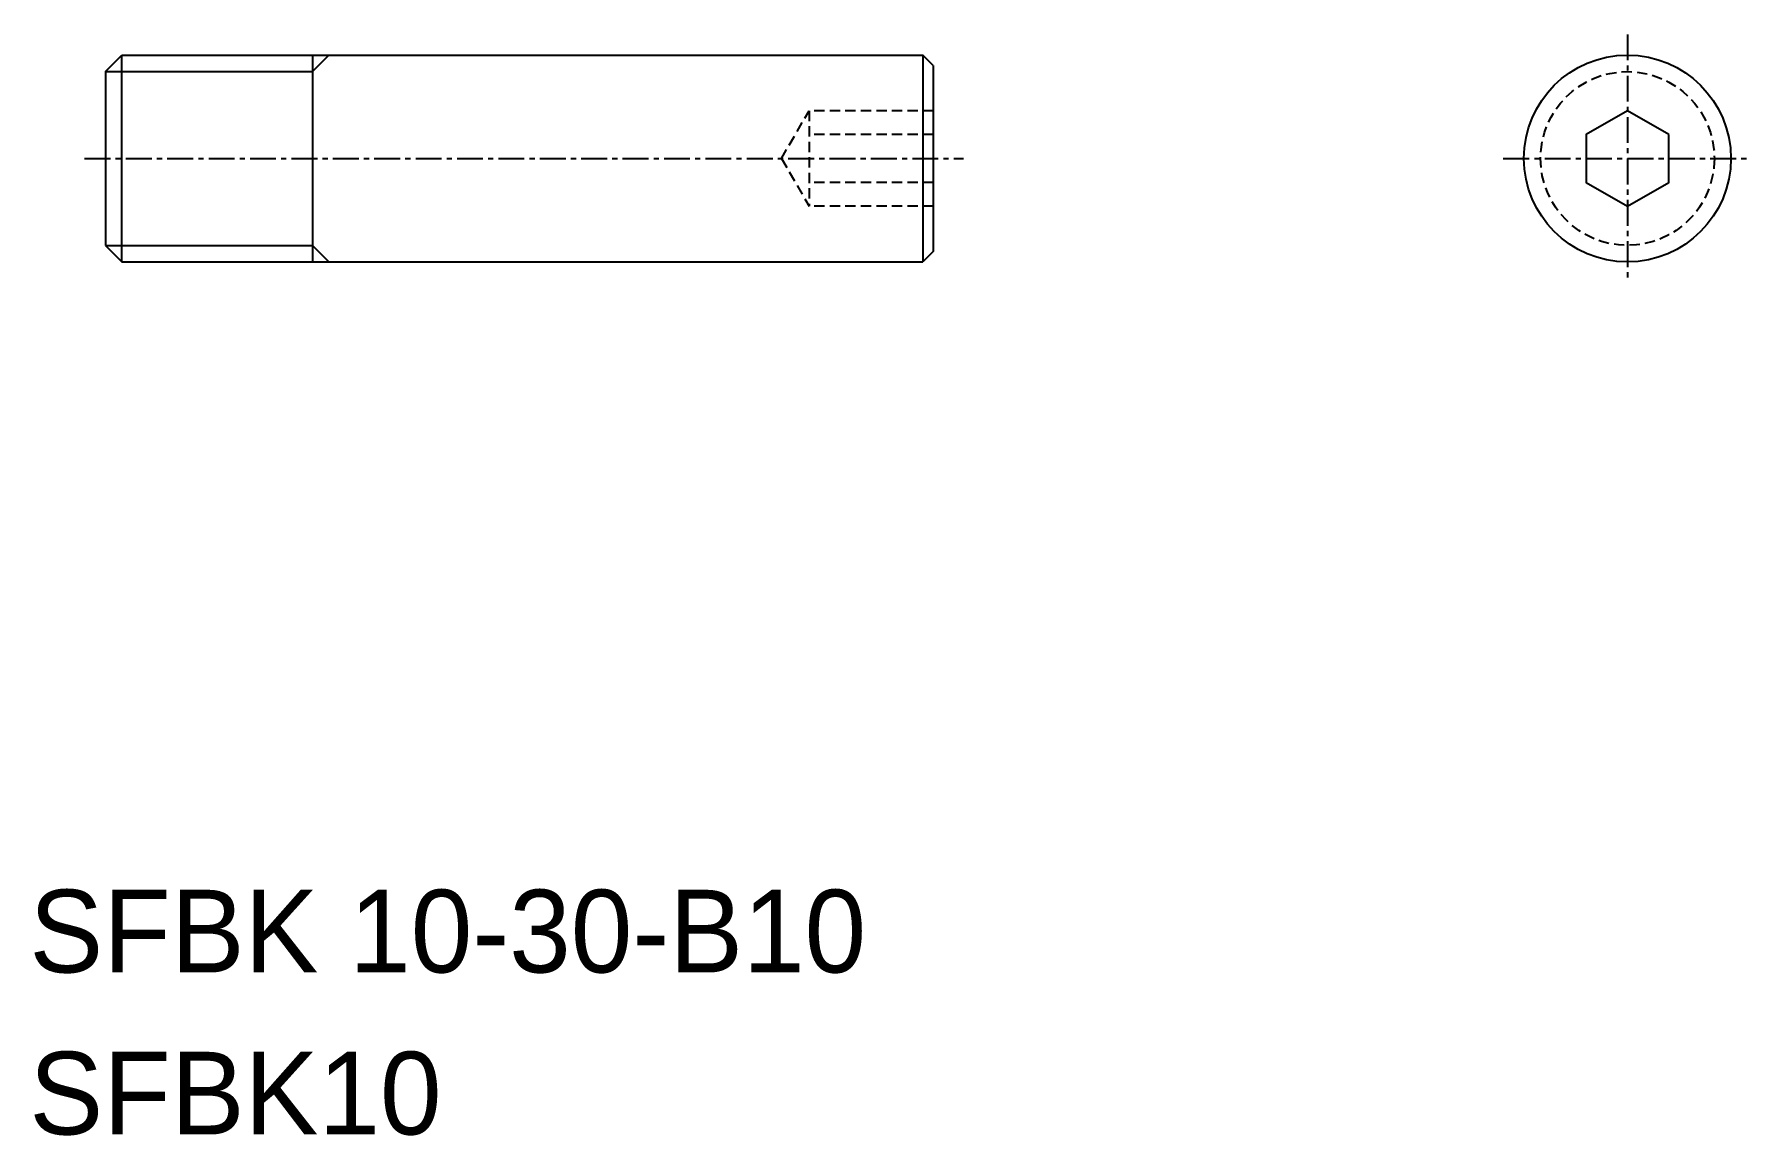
# Model space of a CAD drawing. Extents: x 91.3 to 174.3, y 70.3 to 123.6.
import ezdxf

# ---------------------------------------------------------------- set-up
doc = ezdxf.new("R2010")
doc.units = 0
doc.linetypes.add('CENTER', pattern=[2, 1.25, -0.25, 0.25, -0.25])
doc.linetypes.add('DASHED', pattern=[0.75, 0.5, -0.25])
doc.layers.get('0').update_dxf_attribs({"linetype": 'CONTINUOUS'})
doc.layers.add('CENTER', color=1, linetype='CENTER')

msp = doc.modelspace()

# ---------------------------------------------------------------- linework, layer by layer
at = {"color": 7, "linetype": 'CONTINUOUS'}
for p, q in [((94.707, 121.765), (95.507, 122.565)), ((95.507, 122.565), (134.207, 122.565)), ((95.507, 112.565), (95.507, 122.565)), ((104.707, 122.565), (104.707, 112.565)), ((134.207, 122.565), (134.207, 112.565)), ((134.707, 122.065), (134.207, 122.565)), ((134.707, 122.065), (134.707, 113.065)), ((94.707, 121.765), (94.707, 113.365)), ((134.707, 119.815), (134.707, 119.815)), ((134.707, 117.565), (134.707, 117.565)), ((94.707, 113.365), (95.507, 112.565)), ((134.707, 113.065), (134.207, 112.565)), ((95.507, 112.565), (134.207, 112.565))]:
    msp.add_line(p, q, dxfattribs=at)
at = {"color": 3, "linetype": 'CONTINUOUS'}
for p, q in [((104.707, 121.765), (105.507, 122.565)), ((94.707, 121.765), (104.707, 121.765)), ((94.707, 113.365), (104.707, 113.365)), ((104.707, 113.365), (105.507, 112.565))]:
    msp.add_line(p, q, dxfattribs=at)
at = {"color": 3, "linetype": 'DASHED'}
for p, q in [((127.374, 117.565), (128.707, 119.875)), ((128.707, 119.875), (128.707, 115.256)), ((134.707, 119.875), (128.707, 119.875)), ((134.707, 118.72), (128.707, 118.72)), ((127.374, 117.565), (128.707, 115.256)), ((134.707, 116.411), (128.707, 116.411)), ((134.707, 115.256), (128.707, 115.256))]:
    msp.add_line(p, q, dxfattribs=at)
at = {"color": 7, "linetype": 'CONTINUOUS'}
msp.add_lwpolyline([(170.251, 118.72), (168.251, 119.875), (166.251, 118.72), (166.251, 116.411), (168.251, 115.256), (170.251, 116.411)], close=True, dxfattribs=at)
msp.add_circle((168.251, 117.565), 5, dxfattribs=at)
at = {"color": 3, "linetype": 'DASHED'}
msp.add_circle((168.251, 117.565), 4.2, dxfattribs=at)
at = {"layer": 'CENTER', "color": 1, "linetype": 'CENTER'}
for p, q in [((168.251, 123.565), (168.251, 111.565)), ((93.698, 117.565), (136.171, 117.565)), ((162.251, 117.565), (174.251, 117.565))]:
    msp.add_line(p, q, dxfattribs=at)

# ---------------------------------------------------------------- texts
at = {"color": 7, "linetype": 'CONTINUOUS'}
for s, p in [('SFBK 10-30-B10', (91.03, 78.222)), ('SFBK10', (91.03, 70.391))]:
    msp.add_text(s, height=4, dxfattribs=at).set_placement(p)

doc.saveas('drawing.dxf')
